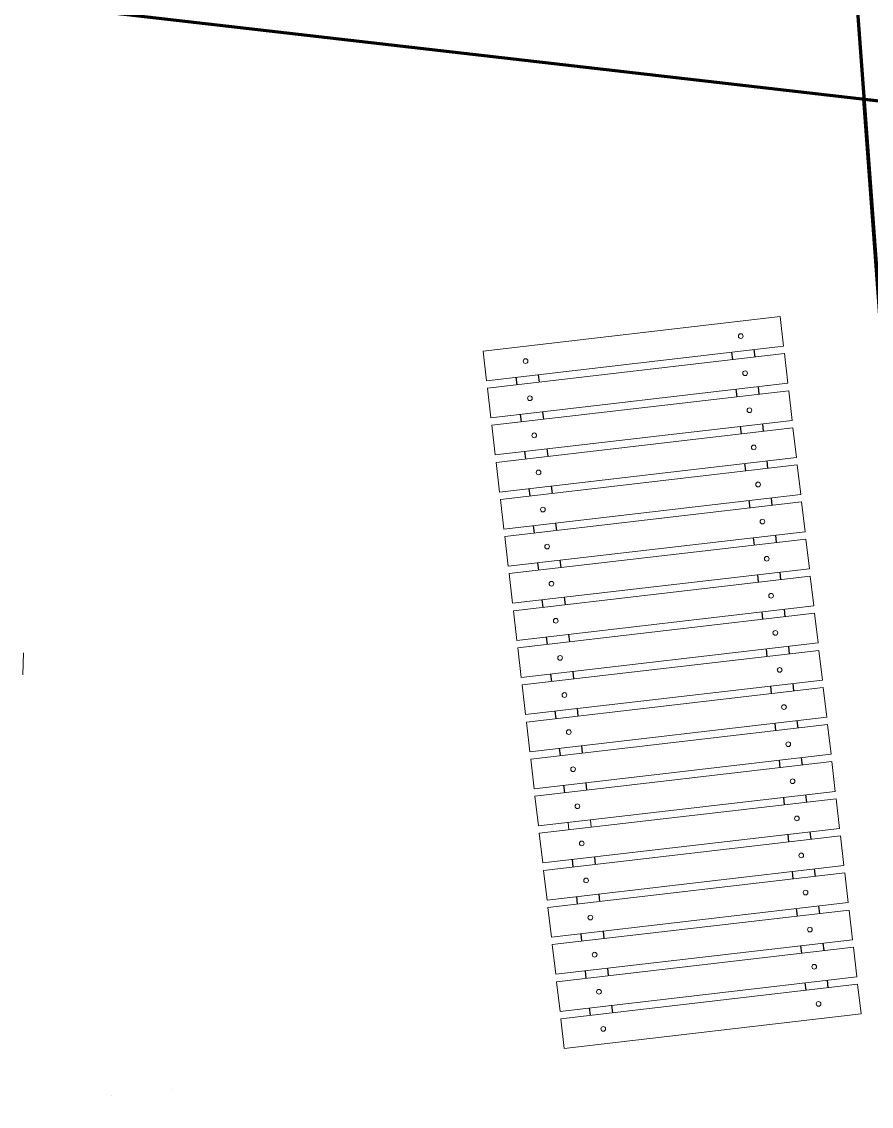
# Model space of a CAD drawing. Header units: millimetres. Extents: x 111 to 1506, y 14 to 566.
# Drawn here: x 224.857 to 226.904, y 193.548 to 196.162 of the extents above; entities that cross this region are included whole.
import ezdxf

# ---------------------------------------------------------------- set-up
doc = ezdxf.new("R2010")
doc.units = ezdxf.units.MM
for name, color, linetype, lineweight in [('ARBOLES', 78, 'Continuous', 5), ('G', 254, 'Continuous', 5), ('mobiliario', 45, 'Continuous', 13), ('MOBILIARIO - MUEBLES', 44, 'Continuous', 20)]:
    doc.layers.add(name, color=color, linetype=linetype, lineweight=lineweight)

# ---------------------------------------------------------------- blocks, each defined once
blk = doc.blocks.new('E1E')
at = {"layer": 'ARBOLES', "ltscale": 0.2}
for p, q in [((94.5376, 57.7708), (94.5376, 57.7708)), ((94.5622, 57.7074), (94.5397, 57.767)), ((95.7812, 56.9208), (95.7812, 56.9208)), ((95.6238, 56.8379), (95.6238, 56.8379))]:
    blk.add_line(p, q, dxfattribs=at)
blk = doc.blocks.new('Tumbona 001')
at = {"layer": 'MOBILIARIO - MUEBLES'}
for p, q in [((0.3996, 1.88), (-0.4004, 1.88)), ((-0.4004, 1.88), (-0.4004, 1.8)), ((0.3996, 1.8), (0.3996, 1.88)), ((0.3996, 1.8), (-0.4004, 1.8)), ((0.3996, 1.78), (-0.4004, 1.78)), ((-0.4004, 1.78), (-0.4004, 1.7)), ((0.3996, 1.7), (0.3996, 1.78)), ((0.3996, 1.7), (-0.4004, 1.7)), ((0.3996, 1.68), (-0.4004, 1.68)), ((-0.4004, 1.68), (-0.4004, 1.6)), ((0.3996, 1.6), (0.3996, 1.68)), ((0.3996, 1.6), (-0.4004, 1.6)), ((0.3996, 1.58), (-0.4004, 1.58)), ((-0.4004, 1.58), (-0.4004, 1.5)), ((0.3996, 1.5), (0.3996, 1.58)), ((0.3996, 1.5), (-0.4004, 1.5)), ((0.3996, 1.48), (-0.4004, 1.48)), ((-0.4004, 1.48), (-0.4004, 1.4)), ((0.3996, 1.4), (0.3996, 1.48)), ((0.3996, 1.4), (-0.4004, 1.4)), ((0.3996, 1.38), (-0.4004, 1.38)), ((-0.4004, 1.38), (-0.4004, 1.3)), ((0.3996, 1.3), (0.3996, 1.38)), ((0.3996, 1.3), (-0.4004, 1.3)), ((0.3996, 1.28), (-0.4004, 1.28)), ((-0.4004, 1.28), (-0.4004, 1.2)), ((0.3996, 1.2), (0.3996, 1.28)), ((0.3996, 1.2), (-0.4004, 1.2)), ((0.3996, 1.18), (-0.4004, 1.18)), ((-0.4004, 1.18), (-0.4004, 1.1)), ((0.3996, 1.1), (0.3996, 1.18)), ((0.3996, 1.1), (-0.4004, 1.1)), ((0.3996, 1.08), (-0.4004, 1.08)), ((-0.4004, 1.08), (-0.4004, 1)), ((0.3996, 1), (0.3996, 1.08)), ((0.3996, 1), (-0.4004, 1)), ((0.3996, 0.98), (-0.4004, 0.98)), ((-0.4004, 0.98), (-0.4004, 0.9)), ((0.3996, 0.9), (0.3996, 0.98)), ((0.3996, 0.9), (-0.4004, 0.9)), ((0.3996, 0.88), (-0.4004, 0.88)), ((-0.4004, 0.88), (-0.4004, 0.8)), ((0.3996, 0.8), (0.3996, 0.88)), ((0.3996, 0.8), (-0.4004, 0.8)), ((0.3996, 0.78), (-0.4004, 0.78)), ((-0.4004, 0.78), (-0.4004, 0.7)), ((0.3996, 0.7), (0.3996, 0.78)), ((0.3996, 0.7), (-0.4004, 0.7)), ((0.3996, 0.68), (-0.4004, 0.68)), ((-0.4004, 0.68), (-0.4004, 0.6)), ((0.3996, 0.6), (0.3996, 0.68)), ((0.3996, 0.6), (-0.4004, 0.6)), ((0.2596, 0.58), (0.2596, 0.6)), ((0.3196, 0.58), (0.3196, 0.6)), ((0.3996, 0.58), (-0.4004, 0.58)), ((-0.4004, 0.58), (-0.4004, 0.5)), ((0.3996, 0.5), (0.3996, 0.58)), ((0.3996, 0.5), (-0.4004, 0.5)), ((0.3996, 0.48), (-0.4004, 0.48)), ((-0.4004, 0.48), (-0.4004, 0.4)), ((0.3996, 0.4), (0.3996, 0.48)), ((0.3996, 0.4), (-0.4004, 0.4)), ((0.3996, 0.38), (-0.4004, 0.38)), ((-0.4004, 0.38), (-0.4004, 0.3)), ((0.3996, 0.3), (0.3996, 0.38)), ((0.3996, 0.3), (-0.4004, 0.3)), ((0.3996, 0.28), (-0.4004, 0.28)), ((-0.4004, 0.28), (-0.4004, 0.2)), ((0.3996, 0.2), (0.3996, 0.28)), ((0.3996, 0.2), (-0.4004, 0.2)), ((0.3996, 0.18), (-0.4004, 0.18)), ((-0.4004, 0.18), (-0.4004, 0.1)), ((0.3996, 0.1), (0.3996, 0.18)), ((-0.4004, 0.1), (0.3996, 0.1)), ((-0.4, 0.08), (-0.4, 0)), ((0.4, 0.08), (-0.4, 0.08)), ((0.4, 0), (0.4, 0.08)), ((-0.4, 0), (0.4, 0))]:
    blk.add_line(p, q, dxfattribs=at)
at = {"layer": 'MOBILIARIO - MUEBLES', "lineweight": 25}
for p, q in [((-0.3204, 1.8), (-0.3204, 1.78)), ((-0.2604, 1.8), (-0.2604, 1.78)), ((0.2596, 1.78), (0.2596, 1.8)), ((0.3196, 1.78), (0.3196, 1.8)), ((-0.3204, 1.7), (-0.3204, 1.68)), ((-0.2604, 1.7), (-0.2604, 1.68)), ((0.2596, 1.68), (0.2596, 1.7)), ((0.3196, 1.68), (0.3196, 1.7)), ((-0.3204, 1.6), (-0.3204, 1.58)), ((-0.2604, 1.6), (-0.2604, 1.58)), ((0.2596, 1.58), (0.2596, 1.6)), ((0.3196, 1.58), (0.3196, 1.6)), ((-0.3204, 1.5), (-0.3204, 1.48)), ((-0.2604, 1.5), (-0.2604, 1.48)), ((0.2596, 1.48), (0.2596, 1.5)), ((0.3196, 1.48), (0.3196, 1.5)), ((-0.3204, 1.4), (-0.3204, 1.38)), ((-0.2604, 1.4), (-0.2604, 1.38)), ((0.2596, 1.38), (0.2596, 1.4)), ((0.3196, 1.38), (0.3196, 1.4)), ((-0.3204, 1.3), (-0.3204, 1.28)), ((-0.2604, 1.3), (-0.2604, 1.28)), ((0.2596, 1.28), (0.2596, 1.3)), ((0.3196, 1.28), (0.3196, 1.3)), ((-0.3204, 1.2), (-0.3204, 1.18)), ((-0.2604, 1.2), (-0.2604, 1.18)), ((0.2596, 1.18), (0.2596, 1.2)), ((0.3196, 1.18), (0.3196, 1.2)), ((-0.3204, 1.1), (-0.3204, 1.08)), ((-0.2604, 1.1), (-0.2604, 1.08)), ((0.2596, 1.08), (0.2596, 1.1)), ((0.3196, 1.08), (0.3196, 1.1)), ((-0.3204, 1), (-0.3204, 0.98)), ((-0.2604, 1), (-0.2604, 0.98)), ((0.2596, 0.98), (0.2596, 1)), ((0.3196, 0.98), (0.3196, 1)), ((-0.3204, 0.9), (-0.3204, 0.88)), ((-0.2604, 0.9), (-0.2604, 0.88)), ((0.2596, 0.88), (0.2596, 0.9)), ((0.3196, 0.88), (0.3196, 0.9)), ((-0.3204, 0.8), (-0.3204, 0.78)), ((-0.2604, 0.8), (-0.2604, 0.78)), ((0.2596, 0.78), (0.2596, 0.8)), ((0.3196, 0.78), (0.3196, 0.8)), ((-0.3204, 0.7), (-0.3204, 0.68)), ((-0.2604, 0.7), (-0.2604, 0.68)), ((0.2596, 0.68), (0.2596, 0.7)), ((0.3196, 0.68), (0.3196, 0.7)), ((-0.3204, 0.6), (-0.3204, 0.58)), ((-0.2604, 0.6), (-0.2604, 0.58)), ((-0.3204, 0.5), (-0.3204, 0.48)), ((-0.2604, 0.5), (-0.2604, 0.48)), ((0.2596, 0.48), (0.2596, 0.5)), ((0.3196, 0.48), (0.3196, 0.5)), ((-0.3204, 0.4), (-0.3204, 0.38)), ((-0.2604, 0.4), (-0.2604, 0.38)), ((0.2596, 0.38), (0.2596, 0.4)), ((0.3196, 0.38), (0.3196, 0.4)), ((-0.3204, 0.3), (-0.3204, 0.28)), ((-0.2604, 0.3), (-0.2604, 0.28)), ((0.2596, 0.28), (0.2596, 0.3)), ((0.3196, 0.28), (0.3196, 0.3)), ((-0.3204, 0.2), (-0.3204, 0.18)), ((-0.2604, 0.2), (-0.2604, 0.18)), ((0.2596, 0.18), (0.2596, 0.2)), ((0.3196, 0.18), (0.3196, 0.2)), ((-0.32, 0.1), (-0.32, 0.08)), ((-0.26, 0.1), (-0.26, 0.08)), ((0.26, 0.08), (0.26, 0.1)), ((0.32, 0.08), (0.32, 0.1))]:
    blk.add_line(p, q, dxfattribs=at)
at = {"layer": 'MOBILIARIO - MUEBLES'}
for centre in [(-0.29, 1.84), (0.29, 1.84), (-0.29, 1.74), (0.29, 1.74), (-0.29, 1.64), (0.29, 1.64), (-0.29, 1.54), (0.29, 1.54), (-0.29, 1.44), (0.29, 1.44), (-0.29, 1.34), (0.29, 1.34), (-0.29, 1.24), (0.29, 1.24), (-0.29, 1.14), (0.29, 1.14), (-0.29, 1.04), (0.29, 1.04), (-0.29, 0.94), (0.29, 0.94), (-0.29, 0.84), (0.29, 0.84), (-0.29, 0.74), (0.29, 0.74), (-0.29, 0.64), (0.29, 0.64), (-0.29, 0.54), (0.29, 0.54), (-0.29, 0.44), (0.29, 0.44), (-0.29, 0.34), (0.29, 0.34), (-0.29, 0.24), (0.29, 0.24), (-0.29, 0.14), (0.29, 0.14), (-0.29, 0.04), (0.29, 0.04)]:
    blk.add_circle(centre, 0.0063, dxfattribs=at)

msp = doc.modelspace()

# ---------------------------------------------------------------- hatches: boundary and pattern name
at = {"layer": 'G', "lineweight": 100, "ltscale": 1000}
h = msp.add_hatch(dxfattribs=at)
h.set_pattern_fill('AR-HBONE', color=256, scale=0.046, angle=-22.08523, style=0)
h.set_pattern_definition([(22.914772, (777.23143, 1670.63463), (0.097837146, 0.241122153), [0.552, -0.184]), (112.914772, (777.40091, 1670.70627), (0.097837146, 0.241122153), [0.552, -0.184])])
edge = h.paths.add_edge_path()
edge.add_line((221.74739, 201.07699), (222.24177, 203.56684))
edge.add_line((222.24177, 203.56684), (283.25265, 176.18215))
edge.add_line((283.25265, 176.18215), (282.61554, 174.27589))
edge.add_line((282.61554, 174.27589), (222.04443, 201.46319))

# ---------------------------------------------------------------- linework, layer by layer
at = {"lineweight": 100, "ltscale": 1000}
for p, q in [((226.63239, 199.40388), (227.48537, 187.87235)), ((236.81791, 194.83212), (222.86377, 196.43731))]:
    msp.add_line(p, q, dxfattribs=at)
msp.add_lwpolyline([(227.31618, 190.15974), (226.88605, 195.97461), (233.62958, 195.19888), (232.89591, 191.86319), (227.31618, 190.15974)], dxfattribs=at)

# ---------------------------------------------------------------- block references
at = {"layer": 'ARBOLES', "color": 0, "xscale": 0.8310831642732954, "yscale": 0.8310831642732954, "zscale": 0.8310831642732954, "rotation": 157.9147716791316}
for p in [(315.71618, 209.53273), (316.62128, 207.47994)]:
    msp.add_blockref('E1E', p, dxfattribs=at)
at = {"layer": 'mobiliario', "xscale": -0.9000000000000802, "yscale": 0.9000000000000236, "zscale": 0.9, "rotation": 6.637655816550261}
msp.add_blockref('Tumbona 001', (226.52177, 193.72882), dxfattribs=at)

doc.saveas('drawing.dxf')
